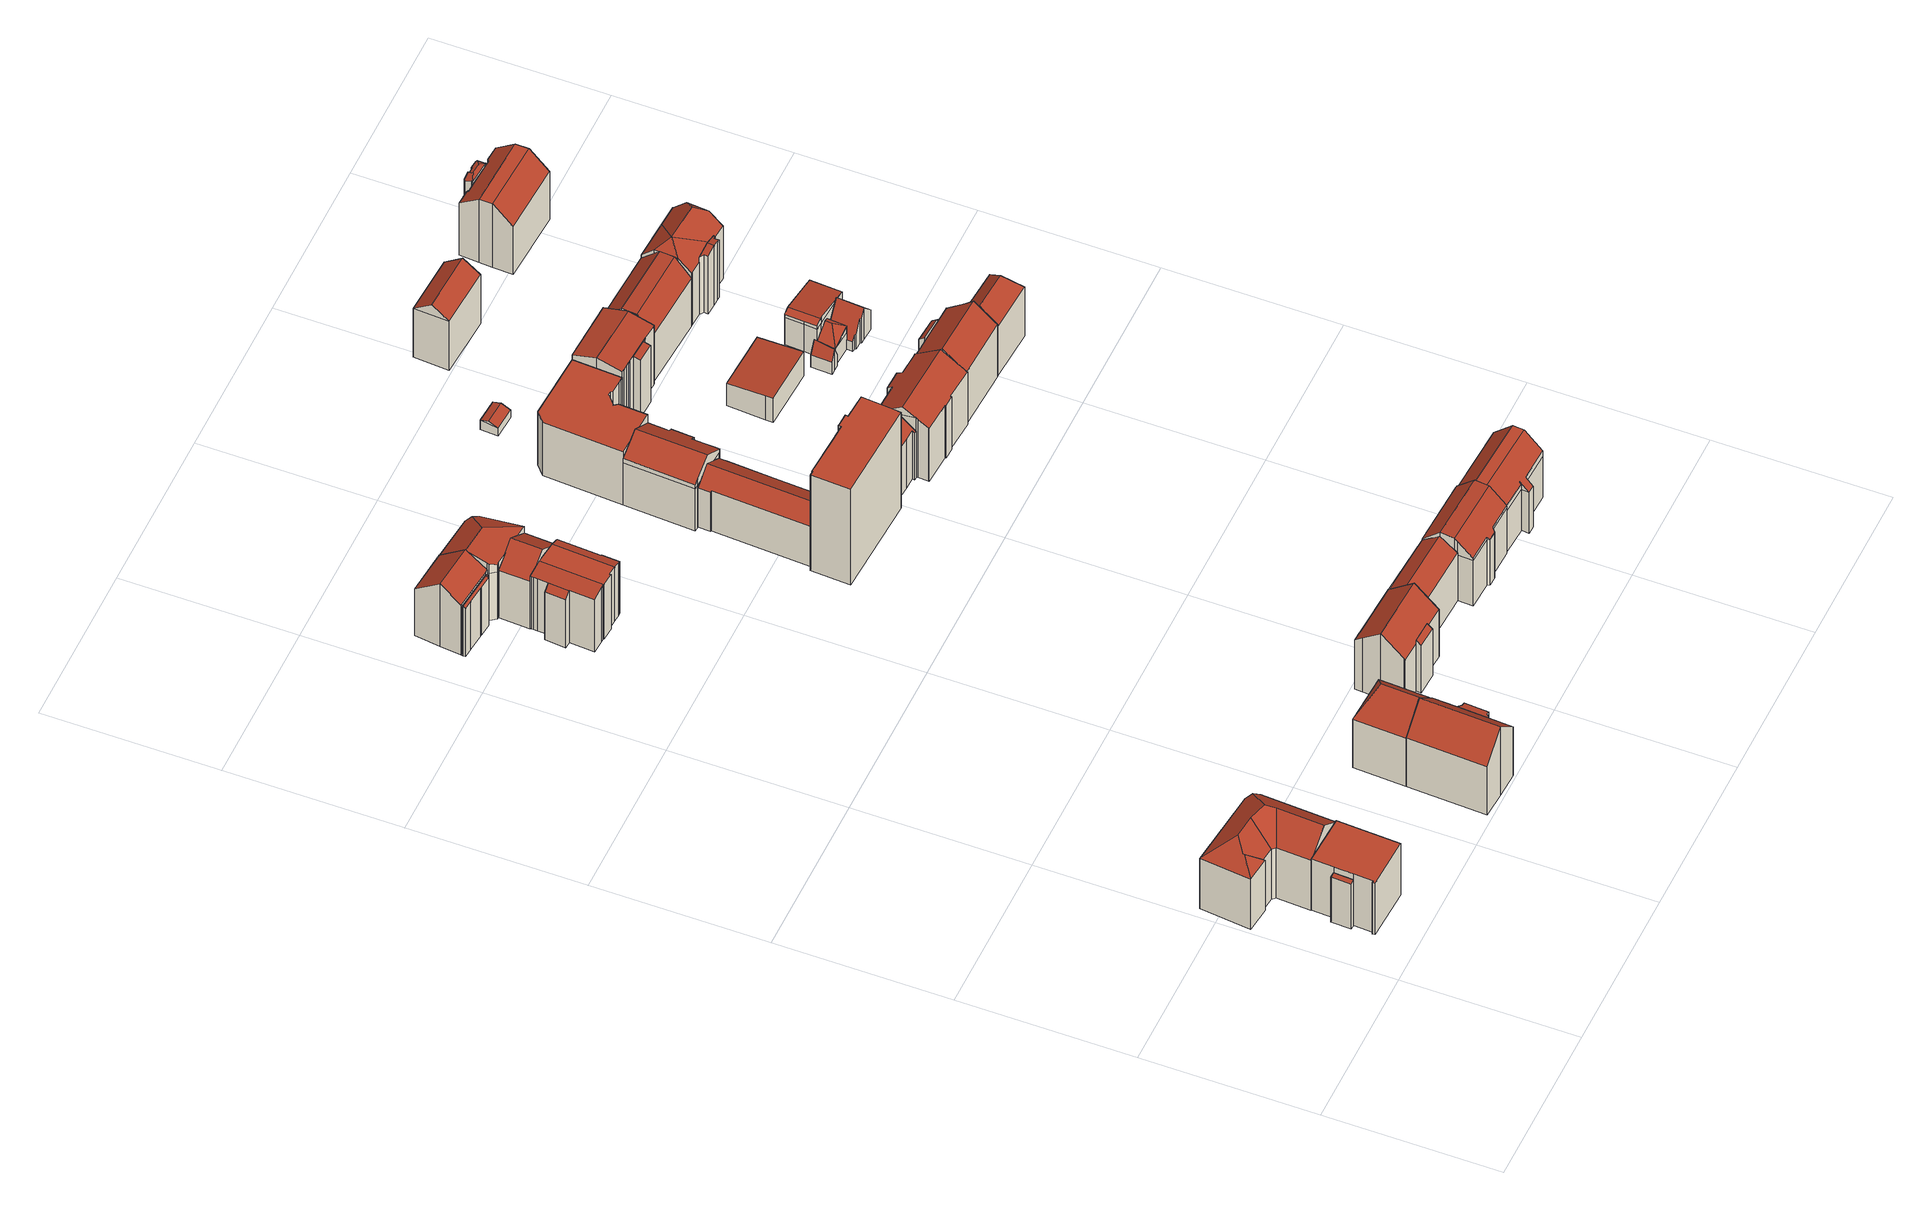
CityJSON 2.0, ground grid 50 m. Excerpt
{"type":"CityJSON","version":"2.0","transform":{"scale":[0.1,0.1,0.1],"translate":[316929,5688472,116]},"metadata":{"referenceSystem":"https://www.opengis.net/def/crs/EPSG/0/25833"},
"CityObjects":{
"building1":{"type":"Building","attributes":{"Gemeindeschluessel":14713000,"Geometrietyp2DReferenz":"3000","function":"31001_9998","roofType":"9999"},"children":["building1-1","building1-2"]},
"building1-1":{"type":"BuildingPart","attributes":{"Dachtyp_tdc":"tdcPolyFlatRoof","Dachneigung":0,"QualitaetDacherkennung":64,"Geometrietyp2DReferenz":"3000","roofType":"1000","measuredHeight":19.1},"parents":["building1"],"geometry":[{"type":"MultiSurface","lod":"2","boundaries":[[[0,1,2,3]],[[1,4,5,2]],[[4,6,7,5]],[[6,8,9,7]],[[8,10,9]],[[11,12,13]],[[11,14,15,12]],[[14,16,17,15]],[[16,0,3,17]],[[16,14,11,8,6,4,1,0]],[[3,2,5,7,9,12,15,17]],[[13,10,8,11]],[[13,12,9,10]]],"semantics":{"surfaces":[{"type":"WallSurface"},{"type":"RoofSurface"},{"type":"GroundSurface"},{"type":"ClosureSurface"}],"values":[0,0,0,0,0,0,0,0,0,1,2,0,3]}}]},
"building1-2":{"type":"BuildingPart","attributes":{"Dachtyp_tdc":"tdcPolyFlatRoof","Dachneigung":15.73,"QualitaetDacherkennung":77,"Geometrietyp2DReferenz":"3000","roofType":"2100","measuredHeight":17},"parents":["building1"],"geometry":[{"type":"MultiSurface","lod":"2","boundaries":[[[18,13,12,19]],[[10,20,21,9]],[[20,18,19,21]],[[20,10,13,18]],[[19,12,9,21]],[[10,9,12,13]]],"semantics":{"surfaces":[{"type":"WallSurface"},{"type":"RoofSurface"},{"type":"GroundSurface"},{"type":"ClosureSurface"}],"values":[0,0,0,1,2,3]}}]},
"building2":{"type":"Building","attributes":{"Dachtyp_tdc":"tdcFreeFormRoof","Gemeindeschluessel":14713000,"Dachneigung":38.97,"QualitaetDacherkennung":23,"Geometrietyp2DReferenz":"3000","function":"31001_9998","roofType":"5000","measuredHeight":25.6},"geometry":[{"type":"MultiSurface","lod":"2","boundaries":[[[22,23,24,25]],[[23,26,27,24]],[[26,28,29,27]],[[28,30,31,29]],[[30,32,33,31]],[[32,34,35,33]],[[34,36,37,35]],[[36,38,39,37]],[[38,40,41,39]],[[40,22,25,41]],[[42,43,44,40,38]],[[45,46,42,38,36]],[[47,45,36,34]],[[47,34,32]],[[48,46,45,47,32,30]],[[48,30,28]],[[43,42,46,48,28,26]],[[49,44,43,26,23]],[[49,23,22]],[[44,49,22,40]],[[25,24,27,29,31,33,35,37,39,41]]],"semantics":{"surfaces":[{"type":"WallSurface"},{"type":"RoofSurface"},{"type":"GroundSurface"}],"values":[0,0,0,0,0,0,0,0,0,0,1,1,1,0,1,0,1,1,1,1,2]}}]},
"building3":{"type":"Building","attributes":{"Gemeindeschluessel":14713000,"Geometrietyp2DReferenz":"3000","function":"31001_9998","roofType":"9999"},"children":["building3-1","building3-2"]},
"building3-1":{"type":"BuildingPart","attributes":{"Dachtyp_tdc":"tdcGableRoof","Dachneigung":44.06,"QualitaetDacherkennung":76,"Geometrietyp2DReferenz":"3000","roofType":"3100","measuredHeight":25.47},"parents":["building3"],"geometry":[{"type":"MultiSurface","lod":"2","boundaries":[[[50,51,52,53]],[[51,54,55,52]],[[54,56,57,55]],[[56,58,59,57]],[[58,60,61,59]],[[60,62,63,61]],[[62,64,65,63]],[[64,66,67,65]],[[66,68,69,67]],[[62,60,58,56]],[[56,54,51,50,70,68,66,64,62]],[[69,71,53,52,55,57,59,61,63,65,67]],[[70,71,69,68]],[[50,53,71,70]]],"semantics":{"surfaces":[{"type":"WallSurface"},{"type":"RoofSurface"},{"type":"GroundSurface"},{"type":"ClosureSurface"}],"values":[0,0,0,0,0,0,0,0,0,1,1,2,3,3]}}]},
"building3-2":{"type":"BuildingPart","attributes":{"Dachtyp_tdc":"tdcPolyFlatRoof","Dachneigung":8.07,"QualitaetDacherkennung":91,"Geometrietyp2DReferenz":"3000","roofType":"2100","measuredHeight":18.18},"parents":["building3"],"geometry":[{"type":"MultiSurface","lod":"2","boundaries":[[[72,73,74,75]],[[73,76,50,53,74]],[[77,78,79,69,68]],[[78,80,81,79]],[[80,72,75,81]],[[80,78,77,82,76,73,72]],[[75,74,53,71,69,79,81]],[[70,50,76,82]],[[70,71,53,50]],[[68,70,82,77]],[[68,69,71,70]]],"semantics":{"surfaces":[{"type":"WallSurface"},{"type":"RoofSurface"},{"type":"GroundSurface"},{"type":"ClosureSurface"}],"values":[0,0,0,0,0,1,2,0,3,0,3]}}]},
"building4":{"type":"Building","attributes":{"Dachtyp_tdc":"tdcFreeFormRoof","Gemeindeschluessel":14713000,"Dachneigung":45.35,"QualitaetDacherkennung":64,"Geometrietyp2DReferenz":"3000","function":"31001_9998","roofType":"5000","measuredHeight":25.56},"geometry":[{"type":"MultiSurface","lod":"2","boundaries":[[[83,84,65,85]],[[84,86,61,65]],[[86,87,88,61]],[[87,89,90,88]],[[89,91,92,90]],[[91,83,85,92]],[[93,91,89,87]],[[94,93,87,86]],[[84,83,91,93,94]],[[84,94,86]],[[85,65,61,88,90,92]]],"semantics":{"surfaces":[{"type":"WallSurface"},{"type":"RoofSurface"},{"type":"GroundSurface"}],"values":[0,0,0,0,0,0,1,1,1,0,2]}}]},
"building5":{"type":"Building","attributes":{"Gemeindeschluessel":14713000,"Geometrietyp2DReferenz":"3000","function":"31001_9998","roofType":"9999"},"children":["building5-1","building5-2"]},
"building5-1":{"type":"BuildingPart","attributes":{"Dachtyp_tdc":"tdcPolyFlatRoof","Dachneigung":41.79,"QualitaetDacherkennung":52,"Geometrietyp2DReferenz":"3000","roofType":"2100","measuredHeight":19.33},"parents":["building5"],"geometry":[{"type":"MultiSurface","lod":"2","boundaries":[[[95,96,97,98]],[[96,99,100,97]],[[99,101,102,100]],[[95,98,103,104]],[[104,101,99,96,95]],[[98,97,100,102,103]],[[104,103,102,101]]],"semantics":{"surfaces":[{"type":"WallSurface"},{"type":"RoofSurface"},{"type":"GroundSurface"},{"type":"ClosureSurface"}],"values":[0,0,0,0,1,2,3]}}]},
"building5-2":{"type":"BuildingPart","attributes":{"Dachtyp_tdc":"tdcCutGableRoof","Dachneigung":2.21,"QualitaetDacherkennung":56,"Geometrietyp2DReferenz":"3000","roofType":"9999","measuredHeight":20.3},"parents":["building5"],"geometry":[{"type":"MultiSurface","lod":"2","boundaries":[[[105,106,107,108]],[[106,109,110,107]],[[109,111,112,110]],[[111,113,114,112]],[[113,115,116,114]],[[115,104,103,116]],[[101,117,118,102]],[[117,119,120,118]],[[119,121,122,120]],[[121,123,124,122]],[[123,125,126,124]],[[125,127,128,126]],[[127,129,130,128]],[[129,131,132,130]],[[131,133,134,132]],[[133,135,136,134]],[[135,137,138,136]],[[137,139,140,138]],[[139,141,142,140]],[[141,143,144,142]],[[143,145,146,144]],[[145,147,148,146]],[[147,149,150,148]],[[149,105,108,150]],[[127,125,123,121,119,117,101,104,115,113,111,109]],[[145,143,141,139,137,135,133,131,129]],[[109,106,105,149,147,145,129,127]],[[108,107,110,112,114,116,103,102,118,120,122,124,126,128,130,132,134,136,138,140,142,144,146,148,150]],[[102,103,104,101]]],"semantics":{"surfaces":[{"type":"WallSurface"},{"type":"RoofSurface"},{"type":"GroundSurface"},{"type":"ClosureSurface"}],"values":[0,0,0,0,0,0,0,0,0,0,0,0,0,0,0,0,0,0,0,0,0,0,0,0,1,1,1,2,3]}}]},
"building6":{"type":"Building","attributes":{"Gemeindeschluessel":14713000,"Geometrietyp2DReferenz":"3000","function":"31001_9998","roofType":"9999"},"children":["building6-1","building6-2","building6-3","building6-4"]},
"building6-1":{"type":"BuildingPart","attributes":{"Dachtyp_tdc":"tdcGableRoof","Dachneigung":37.36,"QualitaetDacherkennung":69,"Geometrietyp2DReferenz":"3000","roofType":"3100","measuredHeight":23.04},"parents":["building6"],"geometry":[{"type":"MultiSurface","lod":"2","boundaries":[[[151,152,153,154,155,156]],[[157,158,159,160,161]],[[158,162,163,159]],[[162,164,165,166,163]],[[158,157,152,151,167,168]],[[168,164,162,158]],[[169,155,154,160,159,163,166]],[[167,170,168]],[[156,155,169,171]],[[151,156,171,170,167]],[[157,161,153,152]],[[161,160,154,153]],[[170,165,164,168]],[[166,165,171,169]],[[171,165,170]]],"semantics":{"surfaces":[{"type":"WallSurface"},{"type":"RoofSurface"},{"type":"GroundSurface"},{"type":"ClosureSurface"}],"values":[0,0,0,0,1,1,2,0,3,3,0,3,0,3,3]}}]},
"building6-2":{"type":"BuildingPart","attributes":{"Dachtyp_tdc":"tdcFreeFormRoof","Dachneigung":37.23,"QualitaetDacherkennung":35,"Geometrietyp2DReferenz":"3000","roofType":"5000","measuredHeight":22.91},"parents":["building6"],"geometry":[{"type":"MultiSurface","lod":"2","boundaries":[[[165,172,173,166]],[[172,174,175,173]],[[174,176,177,175]],[[178,179,180,181]],[[179,182,183,180]],[[182,156,155,183]],[[184,185,186,187]],[[187,186,188,165,170]],[[189,190,191,192,184,187,170,167,193,194]],[[179,189,194,182]],[[182,194,193,151,156]],[[178,195,190,189,179]],[[172,188,186,185,174]],[[165,188,172]],[[174,185,184,196,176]],[[155,169,166,173,175,177,181,180,183]],[[169,155,156,171]],[[166,169,171,165]],[[181,177,176,178]],[[190,195,191]],[[192,196,184]],[[176,196,195,178]],[[191,195,196,192]],[[151,193,167]],[[156,151,167,170,171]],[[171,170,165]]],"semantics":{"surfaces":[{"type":"WallSurface"},{"type":"RoofSurface"},{"type":"GroundSurface"},{"type":"ClosureSurface"}],"values":[0,0,0,0,0,0,1,1,1,0,0,0,0,0,0,2,3,3,3,0,0,3,3,0,3,3]}}]},
"building6-3":{"type":"BuildingPart","attributes":{"Dachtyp_tdc":"tdcFreeFormRoof","Dachneigung":46.4,"QualitaetDacherkennung":12,"Geometrietyp2DReferenz":"3000","roofType":"5000","measuredHeight":18.36},"parents":["building6"],"geometry":[{"type":"MultiSurface","lod":"2","boundaries":[[[197,198,199,200]],[[198,201,202,199]],[[201,203,204,202]],[[203,205,206,204]],[[205,207,208,206]],[[207,209,210,208]],[[209,161,160,210]],[[153,197,200,154]],[[209,207,205,203,201,198,211]],[[198,197,212,211]],[[197,153,212]],[[153,161,209,211,212]],[[200,199,202,204,206,208,210,160,154]],[[154,160,161,153]]],"semantics":{"surfaces":[{"type":"WallSurface"},{"type":"RoofSurface"},{"type":"GroundSurface"},{"type":"ClosureSurface"}],"values":[0,0,0,0,0,0,0,0,1,1,1,1,2,3]}}]},
"building6-4":{"type":"BuildingPart","attributes":{"Dachtyp_tdc":"tdcGableRoof","Dachneigung":35.25,"QualitaetDacherkennung":68,"Geometrietyp2DReferenz":"3000","roofType":"3100","measuredHeight":23.03},"parents":["building6"],"geometry":[{"type":"MultiSurface","lod":"2","boundaries":[[[196,213,214,177,176]],[[213,215,216,214]],[[215,195,178,181,216]],[[215,213,217]],[[213,196,192,218,217]],[[195,215,217,218,191]],[[177,214,216,181]],[[176,177,181,178]],[[176,178,195,196]],[[191,218,192]],[[195,191,192,196]]],"semantics":{"surfaces":[{"type":"WallSurface"},{"type":"RoofSurface"},{"type":"GroundSurface"},{"type":"ClosureSurface"}],"values":[0,0,0,0,1,1,2,3,3,0,3]}}]},
"building7":{"type":"Building","attributes":{"Gemeindeschluessel":14713000,"Geometrietyp2DReferenz":"3000","function":"31001_9998","roofType":"9999"},"children":["building7-1","building7-2"]},
"building7-1":{"type":"BuildingPart","attributes":{"Dachtyp_tdc":"tdcPolyFlatRoof","Dachneigung":43.34,"QualitaetDacherkennung":27,"Geometrietyp2DReferenz":"3000","roofType":"2100","measuredHeight":18.82},"parents":["building7"],"geometry":[{"type":"MultiSurface","lod":"2","boundaries":[[[219,220,221,222,223]],[[220,224,225,221]],[[224,226,227,225]],[[226,228,229,230,227]],[[226,224,220,219,228]],[[230,222,221,225,227]],[[219,223,229,228]],[[223,222,230,229]]],"semantics":{"surfaces":[{"type":"WallSurface"},{"type":"RoofSurface"},{"type":"GroundSurface"},{"type":"ClosureSurface"}],"values":[0,0,0,0,1,2,0,3]}}]},
"building7-2":{"type":"BuildingPart","attributes":{"Dachtyp_tdc":"tdcGableRoof","Dachneigung":43.08,"QualitaetDacherkennung":65,"Geometrietyp2DReferenz":"3000","roofType":"3100","measuredHeight":23.88},"parents":["building7"],"geometry":[{"type":"MultiSurface","lod":"2","boundaries":[[[231,223,222,221]],[[229,232,230]],[[232,233,234,230]],[[233,235,236,234]],[[235,237,238,236]],[[237,239,240,238]],[[239,241,242,240]],[[241,243,244,242]],[[243,245,246,244]],[[245,247,248,246]],[[247,249,250,248]],[[249,251,252,250]],[[251,253,254,252]],[[253,231,221,254]],[[249,247,245,243,241,239,237]],[[237,235,233,232,229,223,231,253,251,249]],[[221,222,230,234,236,238,240,242,244,246,248,250,252,254]],[[229,230,222,223]]],"semantics":{"surfaces":[{"type":"WallSurface"},{"type":"RoofSurface"},{"type":"GroundSurface"},{"type":"ClosureSurface"}],"values":[0,0,0,0,0,0,0,0,0,0,0,0,0,0,1,1,2,3]}}]},
"building8":{"type":"Building","attributes":{"Dachtyp_tdc":"tdcGableRoof","Gemeindeschluessel":14713000,"Dachneigung":36.74,"QualitaetDacherkennung":56,"Geometrietyp2DReferenz":"3000","function":"31001_9998","roofType":"3100","measuredHeight":21.54},"geometry":[{"type":"MultiSurface","lod":"2","boundaries":[[[255,256,257,248]],[[256,258,259,257]],[[258,260,252,259]],[[260,255,248,252]],[[258,256,261]],[[255,260,262]],[[256,255,262,261]],[[260,258,261,262]],[[248,257,259,252]]],"semantics":{"surfaces":[{"type":"WallSurface"},{"type":"RoofSurface"},{"type":"GroundSurface"}],"values":[0,0,0,0,0,0,1,1,2]}}]},
"building9":{"type":"Building","attributes":{"Dachtyp_tdc":"tdcGableRoof","Gemeindeschluessel":14713000,"Dachneigung":34.51,"QualitaetDacherkennung":69,"Geometrietyp2DReferenz":"3000","function":"31001_9998","roofType":"3100","measuredHeight":18.5},"geometry":[{"type":"MultiSurface","lod":"2","boundaries":[[[263,264,265,266]],[[264,267,268,265]],[[267,269,270,268]],[[269,271,272,270]],[[271,273,274,272]],[[273,275,276,274]],[[275,277,278,276]],[[277,279,280,278]],[[279,281,282,280]],[[281,283,284,282]],[[283,285,286,284]],[[285,287,288,286]],[[287,289,290,288]],[[289,263,266,290]],[[285,283,281,279,277,275]],[[275,273,271,269,267,264,263,289,287,285]],[[266,265,268,270,272,274,276,278,280,282,284,286,288,290]]],"semantics":{"surfaces":[{"type":"WallSurface"},{"type":"RoofSurface"},{"type":"GroundSurface"}],"values":[0,0,0,0,0,0,0,0,0,0,0,0,0,0,1,1,2]}}]},
"building10":{"type":"Building","attributes":{"Gemeindeschluessel":14713000,"Geometrietyp2DReferenz":"3000","function":"31001_9998","roofType":"9999"},"children":["building10-1","building10-2"]},
"building10-1":{"type":"BuildingPart","attributes":{"Dachtyp_tdc":"tdcGableRoof","Dachneigung":40.02,"QualitaetDacherkennung":74,"Geometrietyp2DReferenz":"3000","roofType":"3100","measuredHeight":21.84},"parents":["building10"],"geometry":[{"type":"MultiSurface","lod":"2","boundaries":[[[291,292,293,294]],[[292,295,296,293]],[[295,297,298,296]],[[299,300,301,302]],[[300,303,304,301]],[[303,305,306,304]],[[305,307,308,306]],[[307,309,310,308]],[[309,311,312,310]],[[311,313,314,312]],[[313,315,316,314]],[[315,291,294,316]],[[311,309,307,305,303,300,299,317]],[[317,297,295,292,291,315,313,311]],[[294,293,296,298,318,302,301,304,306,308,310,312,314,316]],[[318,298,297,317]],[[299,302,318,317]]],"semantics":{"surfaces":[{"type":"WallSurface"},{"type":"RoofSurface"},{"type":"GroundSurface"},{"type":"ClosureSurface"}],"values":[0,0,0,0,0,0,0,0,0,0,0,0,1,1,2,3,3]}}]},
"building10-2":{"type":"BuildingPart","attributes":{"Dachtyp_tdc":"tdcPolyFlatRoof","Dachneigung":0,"QualitaetDacherkennung":39,"Geometrietyp2DReferenz":"3000","roofType":"1000","measuredHeight":35.52},"parents":["building10"],"geometry":[{"type":"MultiSurface","lod":"2","boundaries":[[[319,320,321,322]],[[320,323,278,321]],[[323,324,274,278]],[[324,325,326,274]],[[325,327,328,326]],[[327,329,330,328]],[[329,331,332,330]],[[331,333,334,332]],[[333,335,299,302,334]],[[336,298,297]],[[336,337,338,298]],[[337,339,340,338]],[[339,319,322,340]],[[339,337,336,335,333,331,329,327,325,324,323,320,319]],[[322,321,278,274,326,328,330,332,334,302,318,298,338,340]],[[297,317,299,335,336]],[[297,298,318,317]],[[317,318,302,299]]],"semantics":{"surfaces":[{"type":"WallSurface"},{"type":"RoofSurface"},{"type":"GroundSurface"},{"type":"ClosureSurface"}],"values":[0,0,0,0,0,0,0,0,0,0,0,0,0,1,2,0,3,3]}}]},
"building11":{"type":"Building","attributes":{"Dachtyp_tdc":"tdcFreeFormRoof","Gemeindeschluessel":14713000,"Dachneigung":45.27,"QualitaetDacherkennung":56,"Geometrietyp2DReferenz":"3000","function":"31001_9998","roofType":"5000","measuredHeight":22.95},"geometry":[{"type":"MultiSurface","lod":"2","boundaries":[[[341,342,343,344,345,346]],[[347,348,349,350,351,352,353,354,355,356]],[[352,341,346,353]],[[357,347,356,358]],[[358,356,355,359]],[[359,355,354,360]],[[360,354,353,361]],[[361,353,346,362]],[[363,341,352,364]],[[364,352,351,365]],[[365,351,350,366]],[[366,350,349,367]],[[367,349,348]],[[348,347,357]],[[362,346,345,368]],[[368,345,344,369]],[[369,344,343,370]],[[370,343,342,371]],[[371,342,341,363]],[[372,373,257,374,375,376,377,378,379,380,381,382,383,384,385,259]],[[361,362,373,372]],[[362,368,257,373]],[[368,369,374,257]],[[369,370,375,374]],[[370,371,376,375]],[[371,363,377,376]],[[363,364,378,377]],[[364,365,379,378]],[[365,366,380,379]],[[366,367,381,380]],[[367,348,382,381]],[[348,357,383,382]],[[357,358,384,383]],[[358,359,385,384]],[[359,360,259,385]],[[360,361,372,259]]],"semantics":{"surfaces":[{"type":"RoofSurface"},{"type":"WallSurface"},{"type":"GroundSurface"}],"values":[0,0,0,1,1,1,1,1,1,1,1,1,1,1,1,1,1,1,1,2,1,1,1,1,1,1,1,1,1,1,1,1,1,1,1,1]}}]},
"building12":{"type":"Building","attributes":{"Dachtyp_tdc":"tdcFreeFormRoof","Gemeindeschluessel":14713000,"Dachneigung":33.34,"QualitaetDacherkennung":65,"Geometrietyp2DReferenz":"3000","function":"31001_9998","roofType":"5000","measuredHeight":21.2},"geometry":[{"type":"MultiSurface","lod":"2","boundaries":[[[386,387,388,389]],[[387,390,391,388]],[[390,392,393,391]],[[392,394,395,393]],[[394,396,397,395]],[[396,398,399,397]],[[398,400,401,399]],[[400,402,403,401]],[[402,404,405,403]],[[404,406,407,405]],[[406,408,409,407]],[[408,410,411,409]],[[410,412,413,411]],[[412,414,415,413]],[[414,386,389,415]],[[416,417,418,419,420,421,422,423,424,390,387,425,426,427]],[[418,428,429,430,419]],[[400,420,419,430,402]],[[402,430,429,404]],[[404,429,428,406]],[[406,428,418,417,408]],[[410,416,427,412]],[[412,427,426,414]],[[414,426,425,386]],[[386,425,387]],[[390,424,392]],[[392,424,423,394]],[[394,423,422,396]],[[396,422,421,398]],[[398,421,420,400]],[[408,417,416,410]],[[389,388,391,393,395,397,399,401,403,405,407,409,411,413,415]]],"semantics":{"surfaces":[{"type":"WallSurface"},{"type":"RoofSurface"},{"type":"GroundSurface"}],"values":[0,0,0,0,0,0,0,0,0,0,0,0,0,0,0,1,1,0,0,0,0,0,0,0,0,0,0,0,0,0,0,2]}}]},
"building13":{"type":"Building","attributes":{"Dachtyp_tdc":"tdcPolyFlatRoof","Gemeindeschluessel":14713000,"Dachneigung":0,"QualitaetDacherkennung":39,"Geometrietyp2DReferenz":"3000","function":"31001_9998","roofType":"1000","measuredHeight":19.72},"geometry":[{"type":"MultiSurface","lod":"2","boundaries":[[[431,432,433,434]],[[432,435,436,433]],[[435,437,438,436]],[[437,439,440,438]],[[439,441,442,440]],[[441,443,444,442]],[[443,445,446,444]],[[445,447,448,446]],[[447,449,450,448]],[[449,451,452,450]],[[451,453,454,452]],[[453,455,456,454]],[[455,457,458,456]],[[457,431,434,458]],[[457,455,453,451,449,447,445,443,441,439,437,435,432,431]],[[434,433,436,438,440,442,444,446,448,450,452,454,456,458]]],"semantics":{"surfaces":[{"type":"WallSurface"},{"type":"RoofSurface"},{"type":"GroundSurface"}],"values":[0,0,0,0,0,0,0,0,0,0,0,0,0,0,1,2]}}]},
"building14":{"type":"Building","attributes":{"Dachtyp_tdc":"tdcFreeFormRoof","Gemeindeschluessel":14713000,"Dachneigung":44.92,"QualitaetDacherkennung":63,"Geometrietyp2DReferenz":"3000","function":"31001_9998","roofType":"5000","measuredHeight":22.69},"geometry":[{"type":"MultiSurface","lod":"2","boundaries":[[[459,460,461,462]],[[460,463,464,461]],[[463,465,466,464]],[[465,467,468,466]],[[467,469,470,468]],[[469,471,472,470]],[[471,473,474,472]],[[473,475,476,474]],[[475,477,478,476]],[[477,479,480,478]],[[479,481,482,480]],[[481,483,484,482]],[[483,485,486,484]],[[485,459,462,486]],[[487,488,489,490,491]],[[492,493,494,495,496,497,498,499,473,471]],[[500,487,491,495,494]],[[465,500,494,493,467]],[[463,487,500,465]],[[473,499,475]],[[475,499,498,477]],[[477,498,497,479]],[[479,497,496,481]],[[481,496,495,483]],[[483,495,491,485]],[[467,493,492,469]],[[469,492,471]],[[485,491,490,459]],[[490,489,459]],[[459,489,488,460]],[[460,488,487,463]],[[461,464,466,468,470,472,474,476,478,480,482,484,486,462]]],"semantics":{"surfaces":[{"type":"WallSurface"},{"type":"RoofSurface"},{"type":"GroundSurface"}],"values":[0,0,0,0,0,0,0,0,0,0,0,0,0,0,1,1,1,0,0,0,0,0,0,0,0,0,0,0,0,0,0,2]}}]},
"building15":{"type":"Building","attributes":{"Dachtyp_tdc":"tdcGableRoof","Gemeindeschluessel":14713000,"Dachneigung":23.21,"QualitaetDacherkennung":76,"Geometrietyp2DReferenz":"3000","function":"31001_9998","roofType":"3100","measuredHeight":3.95},"geometry":[{"type":"MultiSurface","lod":"2","boundaries":[[[501,502,503,504]],[[502,505,506,503]],[[505,507,508,506]],[[507,501,504,508]],[[505,502,509]],[[501,507,510]],[[502,501,510,509]],[[507,505,509,510]],[[504,503,506,508]]],"semantics":{"surfaces":[{"type":"WallSurface"},{"type":"RoofSurface"},{"type":"GroundSurface"}],"values":[0,0,0,0,0,0,1,1,2]}}]},
"building16":{"type":"Building","attributes":{"Dachtyp_tdc":"tdcFreeFormRoof","Gemeindeschluessel":14713000,"Dachneigung":35.05,"QualitaetDacherkennung":78,"Geometrietyp2DReferenz":"3000","function":"31001_9998","roofType":"5000","measuredHeight":24.35},"geometry":[{"type":"MultiSurface","lod":"2","boundaries":[[[511,512,513,514]],[[512,515,516,513]],[[515,517,518,516]],[[517,519,520,518]],[[519,521,522,520]],[[521,523,524,522]],[[523,525,526,524]],[[525,527,528,526]],[[527,529,530,528]],[[529,531,532,530]],[[531,533,534,532]],[[533,535,536,534]],[[535,537,538,536]],[[537,539,540,538]],[[539,541,542,540]],[[541,543,544,542]],[[543,545,546,544]],[[545,547,548,546]],[[547,549,550,548]],[[549,511,514,550]],[[537,535,533,531,529,527,551,552,545,543,541,539]],[[512,511,549,547,552,551,525,523,521,519,517,515]],[[527,525,551]],[[547,545,552]],[[514,513,516,518,520,522,524,526,528,530,532,534,536,538,540,542,544,546,548,550]]],"semantics":{"surfaces":[{"type":"WallSurface"},{"type":"RoofSurface"},{"type":"GroundSurface"}],"values":[0,0,0,0,0,0,0,0,0,0,0,0,0,0,0,0,0,0,0,0,1,1,0,0,2]}}]},
"building17":{"type":"Building","attributes":{"Gemeindeschluessel":14713000,"Geometrietyp2DReferenz":"3000","function":"31001_9998","roofType":"9999"},"children":["building17-1","building17-2"]},
"building17-1":{"type":"BuildingPart","attributes":{"Dachtyp_tdc":"tdcGableRoof","Dachneigung":15.11,"QualitaetDacherkennung":56,"Geometrietyp2DReferenz":"3000","roofType":"3100","measuredHeight":23.58},"parents":["building17"],"geometry":[{"type":"MultiSurface","lod":"2","boundaries":[[[553,554,555,556]],[[557,558,559,560,561]],[[558,562,563,559]],[[562,564,440,563]],[[564,565,566,440]],[[565,567,438,566]],[[567,568,569,438]],[[568,570,571,569]],[[570,572,573,571]],[[572,574,575,573]],[[574,553,556,575]],[[570,568,567,565]],[[565,564,562,558,557,576,554,553,574,572,570]],[[556,555,577,560,559,563,440,566,438,569,571,573,575]],[[576,577,555,554]],[[561,576,557]],[[561,560,577,576]]],"semantics":{"surfaces":[{"type":"WallSurface"},{"type":"RoofSurface"},{"type":"GroundSurface"},{"type":"ClosureSurface"}],"values":[0,0,0,0,0,0,0,0,0,0,0,1,1,2,3,0,3]}}]},
"building17-2":{"type":"BuildingPart","attributes":{"Dachtyp_tdc":"tdcPolyFlatRoof","Dachneigung":15.19,"QualitaetDacherkennung":50,"Geometrietyp2DReferenz":"3000","roofType":"2100","measuredHeight":21.65},"parents":["building17"],"geometry":[{"type":"MultiSurface","lod":"2","boundaries":[[[578,579,555,554]],[[578,580,581,579]],[[580,582,583,581]],[[582,584,585,583]],[[584,586,587,585]],[[586,588,589,587]],[[588,590,559,589]],[[590,561,560,559]],[[590,588,586,584,582,580,578,554,576,561]],[[560,577,555,579,581,583,585,587,589,559]],[[576,577,560,561]],[[576,554,555,577]]],"semantics":{"surfaces":[{"type":"WallSurface"},{"type":"RoofSurface"},{"type":"GroundSurface"},{"type":"ClosureSurface"}],"values":[0,0,0,0,0,0,0,0,1,2,3,3]}}]},
"building18":{"type":"Building","attributes":{"Gemeindeschluessel":14713000,"Dachtyp_tdc":"tdcPolyFlatRoof","Dachneigung":3.55,"QualitaetDacherkennung":79,"Geometrietyp2DReferenz":"3000","function":"31001_9998","roofType":"2100","measuredHeight":9.01},"geometry":[{"type":"MultiSurface","lod":"2","boundaries":[[[591,592,593,594]],[[592,595,596,593]],[[595,597,598,596]],[[597,599,600,598]],[[599,601,602,600]],[[601,603,604,602]],[[603,591,594,604]],[[603,601,599,597,595,592,591]],[[594,593,596,598,600,602,604]]],"semantics":{"surfaces":[{"type":"WallSurface"},{"type":"RoofSurface"},{"type":"GroundSurface"}],"values":[0,0,0,0,0,0,0,1,2]}}]},
"building19":{"type":"Building","attributes":{"Gemeindeschluessel":14713000,"Geometrietyp2DReferenz":"3000","function":"31001_9998","roofType":"9999"},"children":["building19-1","building19-2"]},
"building19-1":{"type":"BuildingPart","attributes":{"Dachtyp_tdc":"tdcGableRoof","Dachneigung":39.54,"QualitaetDacherkennung":76,"Geometrietyp2DReferenz":"3000","roofType":"3100","measuredHeight":24.72},"parents":["building19"],"geometry":[{"type":"MultiSurface","lod":"2","boundaries":[[[605,606,607,608]],[[606,609,610,607]],[[609,611,612,610]],[[613,614,615,616]],[[614,617,618,615]],[[617,619,620,618]],[[619,621,622,620]],[[621,623,624,622]],[[623,625,626,624]],[[625,627,628,626]],[[627,629,630,628]],[[629,605,608,630]],[[625,623,621,619,617,614,613,611,609,606,605]],[[605,629,627,625]],[[608,607,610,612,616,615,618,620,622,624,626,628,630]],[[616,612,611,613]]],"semantics":{"surfaces":[{"type":"WallSurface"},{"type":"RoofSurface"},{"type":"GroundSurface"},{"type":"ClosureSurface"}],"values":[0,0,0,0,0,0,0,0,0,0,0,0,1,1,2,3]}}]},
"building19-2":{"type":"BuildingPart","attributes":{"Dachtyp_tdc":"tdcPolyFlatRoof","Dachneigung":39.54,"QualitaetDacherkennung":66,"Geometrietyp2DReferenz":"3000","roofType":"2100","measuredHeight":19.62},"parents":["building19"],"geometry":[{"type":"MultiSurface","lod":"2","boundaries":[[[631,612,611]],[[631,632,633,612]],[[632,634,635,633]],[[634,636,637,635]],[[636,638,613,616,637]],[[638,636,634,632,631]],[[612,633,635,637,616]],[[611,613,638,631]],[[611,612,616,613]]],"semantics":{"surfaces":[{"type":"WallSurface"},{"type":"RoofSurface"},{"type":"GroundSurface"},{"type":"ClosureSurface"}],"values":[0,0,0,0,0,1,2,0,3]}}]},
"building20":{"type":"Building","attributes":{"Dachtyp_tdc":"tdcGableRoof","Gemeindeschluessel":14713000,"Dachneigung":36.83,"QualitaetDacherkennung":64,"Geometrietyp2DReferenz":"3000","function":"31001_9998","roofType":"3100","measuredHeight":21.92},"geometry":[{"type":"MultiSurface","lod":"2","boundaries":[[[639,640,641,642]],[[640,643,644,641]],[[643,645,646,644]],[[645,639,642,646]],[[643,640,647]],[[639,645,648]],[[640,639,648,647]],[[645,643,647,648]],[[642,641,644,646]]],"semantics":{"surfaces":[{"type":"WallSurface"},{"type":"RoofSurface"},{"type":"GroundSurface"}],"values":[0,0,0,0,0,0,1,1,2]}}]},
"building21":{"type":"Building","attributes":{"Dachtyp_tdc":"tdcFreeFormRoof","Gemeindeschluessel":14713000,"Dachneigung":50.27,"QualitaetDacherkennung":61,"Geometrietyp2DReferenz":"3000","function":"31001_9998","roofType":"5000","measuredHeight":23.48},"geometry":[{"type":"MultiSurface","lod":"2","boundaries":[[[649,650,651,652]],[[650,653,654,651]],[[653,655,656,654]],[[655,657,658,656]],[[657,659,660,658]],[[659,661,662,660]],[[661,649,652,662]],[[663,664,665,666]],[[657,667,668,661,659]],[[666,665,668,667]],[[649,668,665,650]],[[661,668,649]],[[650,665,664,653]],[[653,664,663,655]],[[655,663,666,667,657]],[[652,651,654,656,658,660,662]]],"semantics":{"surfaces":[{"type":"WallSurface"},{"type":"RoofSurface"},{"type":"GroundSurface"}],"values":[0,0,0,0,0,0,0,1,1,1,0,0,0,0,0,2]}}]},
"building22":{"type":"Building","attributes":{"Gemeindeschluessel":14713000,"Geometrietyp2DReferenz":"3000","function":"31001_9998","roofType":"9999"},"children":["building22-1","building22-2","building22-3"]},
"building22-1":{"type":"BuildingPart","attributes":{"Dachtyp_tdc":"tdcFreeFormRoof","Dachneigung":65.05,"QualitaetDacherkennung":23,"Geometrietyp2DReferenz":"3000","roofType":"5000","measuredHeight":8.43},"parents":["building22"],"geometry":[{"type":"MultiSurface","lod":"2","boundaries":[[[669,670,671,672]],[[670,673,674,671]],[[673,675,676,674]],[[675,677,678,676]],[[677,679,680,678]],[[679,681,682,680]],[[679,677,675,673]],[[673,670,669,681,679]],[[671,674,676,678,680,682,672]],[[672,682,681,669]]],"semantics":{"surfaces":[{"type":"WallSurface"},{"type":"RoofSurface"},{"type":"GroundSurface"},{"type":"ClosureSurface"}],"values":[0,0,0,0,0,0,1,1,2,3]}}]},
"building22-2":{"type":"BuildingPart","attributes":{"Dachtyp_tdc":"tdcGableRoof","Dachneigung":58.44,"QualitaetDacherkennung":17,"Geometrietyp2DReferenz":"3000","roofType":"3100","measuredHeight":11.72},"parents":["building22"],"geometry":[{"type":"MultiSurface","lod":"2","boundaries":[[[683,684,685,686]],[[684,687,688,685]],[[687,689,690,688]],[[691,692,693,694]],[[692,695,696,693]],[[695,697,698,696]],[[697,699,700,698]],[[699,701,702,700]],[[701,703,704,702]],[[703,683,686,704]],[[699,697,695,692]],[[692,691,689,687,684,683,703,701,699]],[[686,685,688,690,694,693,696,698,700,702,704]],[[694,690,689,691]]],"semantics":{"surfaces":[{"type":"WallSurface"},{"type":"RoofSurface"},{"type":"GroundSurface"},{"type":"ClosureSurface"}],"values":[0,0,0,0,0,0,0,0,0,0,1,1,2,3]}}]},
"building22-3":{"type":"BuildingPart","attributes":{"Dachtyp_tdc":"tdcHipAndGableRoof","Dachneigung":33.66,"QualitaetDacherkennung":43,"Geometrietyp2DReferenz":"3000","roofType":"5000","measuredHeight":9.15},"parents":["building22"],"geometry":[{"type":"MultiSurface","lod":"2","boundaries":[[[705,706,672,690,689]],[[706,669,672]],[[707,708,709,682,681]],[[708,710,691,694,709]],[[706,711,712]],[[713,714,712,711]],[[706,712,714,715,716]],[[706,716,707]],[[707,716,715,708]],[[708,715,714,713,710]],[[710,713,711,705]],[[705,711,706]],[[690,672,682,709,694]],[[681,669,706,707]],[[681,682,672,669]],[[689,691,710,705]],[[689,690,694,691]]],"semantics":{"surfaces":[{"type":"WallSurface"},{"type":"RoofSurface"},{"type":"GroundSurface"},{"type":"ClosureSurface"}],"values":[0,0,0,0,1,1,1,0,0,0,0,0,2,0,3,0,3]}}]},
"building23":{"type":"Building","attributes":{"Dachtyp_tdc":"tdcHipAndGableRoof","Gemeindeschluessel":14713000,"Dachneigung":47.8,"QualitaetDacherkennung":68,"Geometrietyp2DReferenz":"3000","function":"31001_9998","roofType":"5000","measuredHeight":23.62},"geometry":[{"type":"MultiSurface","lod":"2","boundaries":[[[717,718,719,720]],[[718,721,722,719]],[[721,723,724,722]],[[723,717,720,724]],[[721,718,725]],[[717,723,726]],[[718,717,726,725]],[[723,721,725,726]],[[720,719,722,724]]],"semantics":{"surfaces":[{"type":"WallSurface"},{"type":"RoofSurface"},{"type":"GroundSurface"}],"values":[0,0,0,0,1,0,1,1,2]}}]},
"building24":{"type":"Building","attributes":{"Dachtyp_tdc":"tdcGableRoof","Gemeindeschluessel":14713000,"Dachneigung":10.03,"QualitaetDacherkennung":29,"Geometrietyp2DReferenz":"3000","function":"31001_9998","roofType":"3100","measuredHeight":12.37},"geometry":[{"type":"MultiSurface","lod":"2","boundaries":[[[727,728,729,730]],[[728,731,732,729]],[[731,733,734,732]],[[733,735,736,734]],[[735,737,738,736]],[[737,727,730,738]],[[737,739,740,741,727]],[[740,739,742,743,744]],[[728,741,740,744,731]],[[731,744,743,733]],[[733,743,742,735]],[[735,742,739,737]],[[727,741,728]],[[730,729,732,734,736,738]]],"semantics":{"surfaces":[{"type":"WallSurface"},{"type":"RoofSurface"},{"type":"GroundSurface"}],"values":[0,0,0,0,0,0,1,1,0,0,0,0,0,2]}}]},
"building25":{"type":"Building","attributes":{"Gemeindeschluessel":14713000,"Geometrietyp2DReferenz":"3000","function":"31001_9998","roofType":"9999"},"children":["building25-1","building25-2"]},
"building25-1":{"type":"BuildingPart","attributes":{"Dachtyp_tdc":"tdcHippedGableRoof","Dachneigung":43.8,"QualitaetDacherkennung":49,"Geometrietyp2DReferenz":"3000","roofType":"3300","measuredHeight":26.28},"parents":["building25"],"geometry":[{"type":"MultiSurface","lod":"2","boundaries":[[[745,746,658,747]],[[746,748,749,658]],[[748,750,751,749]],[[750,752,656,751]],[[752,753,754,656]],[[753,755,756,754]],[[755,757,758,756]],[[757,759,760,758]],[[759,761,762,760]],[[761,763,764,762]],[[763,765,766,764]],[[765,767,768,766]],[[767,769,770,768]],[[771,745,747,772]],[[761,759,773]],[[750,748,774]],[[759,757,755,753,774,773]],[[753,752,750,774]],[[775,769,767,765,763,761,773,774]],[[748,746,745,771,776,775,774]],[[747,658,749,751,656,754,756,758,760,762,764,766,768,770,777,778,772]],[[777,770,769,775]],[[772,778,776,771]],[[778,777,775,776]]],"semantics":{"surfaces":[{"type":"WallSurface"},{"type":"RoofSurface"},{"type":"GroundSurface"},{"type":"ClosureSurface"}],"values":[0,0,0,0,0,0,0,0,0,0,0,0,0,0,1,1,1,1,1,1,2,3,3,3]}}]},
"building25-2":{"type":"BuildingPart","attributes":{"Dachtyp_tdc":"tdcGableRoof","Dachneigung":11.43,"QualitaetDacherkennung":36,"Geometrietyp2DReferenz":"3000","roofType":"3100","measuredHeight":22.05},"parents":["building25"],"geometry":[{"type":"MultiSurface","lod":"2","boundaries":[[[779,780,781,782]],[[780,783,784,781]],[[783,785,786,784]],[[785,787,788,786]],[[787,789,790,788]],[[789,791,772,790]],[[791,771,772]],[[792,793,794,770,769]],[[793,779,782,794]],[[795,791,789,787,785]],[[785,783,780,779,793,792,795]],[[782,781,784,786,788,790,772,778,777,770,794]],[[776,771,791,795]],[[778,772,771,776]],[[792,769,775,776,795]],[[769,770,777,775]],[[778,776,775,777]]],"semantics":{"surfaces":[{"type":"WallSurface"},{"type":"RoofSurface"},{"type":"GroundSurface"},{"type":"ClosureSurface"}],"values":[0,0,0,0,0,0,0,0,0,1,1,2,0,3,0,3,3]}}]},
"building26":{"type":"Building","attributes":{"Gemeindeschluessel":14713000,"Geometrietyp2DReferenz":"3000","function":"31001_9998","roofType":"9999"},"children":["building26-1","building26-2"]},
"building26-1":{"type":"BuildingPart","attributes":{"Dachtyp_tdc":"tdcCutGableRoof","Dachneigung":44.92,"QualitaetDacherkennung":73,"Geometrietyp2DReferenz":"3000","roofType":"9999","measuredHeight":23.56},"parents":["building26"],"geometry":[{"type":"MultiSurface","lod":"2","boundaries":[[[796,797,798,799]],[[797,800,801,798]],[[800,802,803,801]],[[802,804,805,803]],[[804,806,807,805]],[[806,808,809,807]],[[808,810,811,809]],[[810,812,813,811]],[[812,814,815,813]],[[816,817,818,819]],[[817,820,821,818]],[[820,822,823,821]],[[822,824,825,823]],[[824,826,827,825]],[[826,796,799,827]],[[800,797,796,826]],[[824,822,820,817,816,828,814,812,810,808,806,804,802]],[[826,824,802,800]],[[799,798,801,803,805,807,809,811,813,815,829,819,818,821,823,825,827]],[[816,819,829,828]],[[828,829,815,814]]],"semantics":{"surfaces":[{"type":"WallSurface"},{"type":"RoofSurface"},{"type":"GroundSurface"},{"type":"ClosureSurface"}],"values":[0,0,0,0,0,0,0,0,0,0,0,0,0,0,0,1,1,1,2,3,3]}}]},
"building26-2":{"type":"BuildingPart","attributes":{"Dachtyp_tdc":"tdcFreeFormRoof","Dachneigung":22.65,"QualitaetDacherkennung":27,"Geometrietyp2DReferenz":"3000","roofType":"5000","measuredHeight":21.09},"parents":["building26"],"geometry":[{"type":"MultiSurface","lod":"2","boundaries":[[[830,831,832,833]],[[831,834,835,832]],[[834,836,837,835]],[[836,838,839,837]],[[838,840,841,839]],[[840,842,843,841]],[[842,844,845,843]],[[844,846,847,845]],[[846,848,819,847]],[[848,849,828,829,819]],[[850,851,852,815,814]],[[851,830,833,852]],[[849,848,846,844,853]],[[844,842,840,838,836,854,855,853]],[[836,834,854]],[[834,831,830,851,850,855,854]],[[850,849,853,855]],[[833,832,835,837,839,841,843,845,847,819,829,815,852]],[[814,828,849,850]],[[815,829,828,814]]],"semantics":{"surfaces":[{"type":"WallSurface"},{"type":"RoofSurface"},{"type":"GroundSurface"},{"type":"ClosureSurface"}],"values":[0,0,0,0,0,0,0,0,0,0,0,0,1,1,1,1,1,2,0,3]}}]}
},
"vertices":[
[262,105,208],[112,112,208],[112,112,17],[262,105,17],[112,119,208],[112,119,17],[117,119,208],[117,119,17],[120,174,208],[120,174,17],[120,174,187],[123,230,208],[123,230,17],[123,230,187],[126,292,208],[126,292,17],[271,285,208],[271,285,17],
[109,231,183],[109,231,17],[106,175,183],[106,175,17],
[81,399,202],[7,407,202],[7,407,16],[81,399,16],[22,552,202],[22,552,16],[256,528,202],[256,528,16],[283,497,202],[283,497,16],[271,285,202],[271,285,16],[126,292,202],[126,292,16],[131,390,202],[131,390,16],[121,399,202],[121,399,16],[82,403,202],[82,403,16],[151,468,260],[85,474,260],[51,446,235],[206,422,261],[195,448,272],[199,288,261],[269,512,214],[51,443,235],
[752,74,197],[748,5,197],[748,5,17],[752,74,17],[747,5,198],[747,5,17],[673,8,271],[673,8,17],[597,12,197],[597,12,17],[608,238,197],[608,238,17],[684,234,271],[684,234,17],[759,231,197],[759,231,17],[755,162,198],[755,162,17],[756,162,197],[756,162,17],[751,74,197],[751,74,17],
[772,82,196],[762,82,197],[762,82,17],[772,82,17],[752,74,198],[756,162,198],[766,152,197],[766,152,17],[776,151,196],[776,151,17],[751,74,198],
[765,352,195],[759,231,195],[765,352,17],[608,238,195],[615,387,195],[615,387,17],[659,385,195],[659,385,17],[766,380,195],[766,380,17],[689,341,272],[684,234,272],
[222,2368,187],[227,2427,187],[227,2427,10],[222,2368,10],[229,2427,189],[229,2427,10],[245,2426,203],[245,2426,10],[241,2367,10],[241,2367,203],
[287,2290,213],[287,2293,213],[287,2293,10],[287,2290,10],[286,2293,213],[286,2293,10],[277,2293,211],[277,2293,10],[237,2295,203],[237,2295,10],[242,2367,203],[242,2367,10],[246,2426,203],[246,2426,10],[247,2455,203],[247,2455,10],[248,2466,203],[248,2466,10],[248,2472,203],[248,2472,10],[249,2477,203],[249,2477,10],[297,2473,213],[297,2473,10],[365,2466,211],[365,2466,10],[388,2464,204],[388,2464,10],[391,2463,203],[391,2463,10],[384,2340,203],[384,2340,10],[386,2340,203],[386,2340,10],[383,2289,203],[383,2289,10],[380,2289,203],[380,2289,10],[375,2289,205],[375,2289,10],[354,2290,211],[354,2290,10],[326,2292,212],[326,2292,10],[326,2288,212],[326,2288,10],
[236,2588,191],[227,2589,191],[227,2589,184],[227,2589,7],[236,2588,7],[236,2588,181],[100,2601,191],[106,2661,238],[106,2661,7],[100,2601,7],[100,2601,184],[114,2735,181],[114,2735,7],[243,2722,182],[243,2722,181],[243,2722,7],[239,2645,235],[239,2648,238],[239,2648,7],[239,2648,236],[239,2648,181],
[375,2708,181],[375,2708,7],[400,2678,181],[400,2678,7],[393,2554,181],[393,2554,7],[253,2565,181],[248,2565,181],[248,2565,7],[253,2565,7],[235,2582,181],[235,2582,7],[393,2554,210],[400,2678,188],[387,2693,194],[327,2641,236],[375,2708,183],[248,2565,210],[253,2565,210],[286,2562,210],[360,2556,210],[236,2588,217],[235,2582,215],[253,2565,183],[393,2554,186],
[227,2583,184],[219,2577,184],[219,2577,7],[227,2583,7],[182,2581,184],[182,2581,7],[178,2581,184],[178,2581,7],[126,2586,184],[126,2586,7],[98,2589,184],[98,2589,7],[99,2595,190],[99,2595,7],[217,2583,191],[223,2585,189],
[388,2464,186],[388,2464,7],[249,2477,183],[249,2477,7],[315,2471,238],[320,2560,238],
[980,339,206],[980,338,206],[980,338,18],[980,339,18],[980,339,192],[980,324,192],[980,324,18],[915,327,192],[915,327,18],[916,342,206],[916,342,192],[916,342,18],
[980,338,192],[916,342,193],[855,345,192],[855,345,18],[855,348,195],[855,348,18],[858,414,257],[858,414,18],[861,464,218],[861,464,18],[862,487,200],[862,487,18],[888,485,200],[888,485,18],[890,484,200],[890,484,18],[1054,476,200],[1054,476,18],[1051,404,257],[1051,404,18],[1049,375,230],[1049,375,18],[1047,335,193],[1047,335,18],
[1054,476,197],[1245,465,197],[1245,465,18],[1240,366,196],[1240,366,18],[1049,375,195],[1243,416,234],[1052,426,234],
[849,2194,149],[841,2050,149],[841,2050,12],[849,2194,12],[837,1976,149],[837,1976,12],[836,1954,149],[836,1954,12],[836,1948,149],[836,1948,12],[833,1900,149],[833,1900,12],[764,1904,197],[764,1904,12],[716,1907,160],[716,1907,12],[730,2186,160],[730,2186,12],[727,2187,157],[727,2187,12],[729,2223,157],[729,2223,12],[781,2221,197],[781,2221,12],[851,2217,149],[851,2217,12],[850,2212,149],[850,2212,12],
[1090,1792,191],[1057,1793,191],[1057,1793,12],[1090,1792,12],[991,1797,191],[991,1797,12],[990,1789,185],[990,1789,12],[998,1892,189],[998,1885,194],[998,1885,12],[998,1892,12],[1062,1882,194],[1062,1882,12],[1094,1881,194],[1094,1881,12],[1097,1881,194],[1097,1881,12],[1103,1881,194],[1103,1881,12],[1101,1838,230],[1101,1838,12],[1098,1784,185],[1098,1784,12],[1090,1784,185],[1090,1784,12],[994,1842,230],[994,1842,12],
[704,1905,367],[716,1904,367],[716,1904,12],[704,1905,12],[716,1907,367],[833,1900,367],[885,1898,367],[885,1898,12],[886,1906,367],[886,1906,12],[890,1906,367],[890,1906,12],[926,1904,367],[926,1904,12],[926,1896,367],[926,1896,12],[998,1892,367],[990,1789,367],[989,1779,367],[989,1779,12],[698,1792,367],[698,1792,12],
[1441,405,248],[1443,455,202],[1439,455,202],[1439,456,201],[1245,465,201],[1242,415,248],[1321,312,188],[1347,311,187],[1353,319,197],[1436,315,196],[1436,317,198],[1439,364,246],[1240,374,246],[1240,366,238],[1238,323,195],[1317,319,195],[1321,312,187],[1317,319,187],[1238,323,187],[1240,366,187],[1240,374,187],[1242,415,187],[1441,405,187],[1439,364,187],[1436,317,187],[1436,315,187],[1353,319,187],[1245,465,187],[1439,456,187],[1439,455,187],[1443,455,187],[1240,374,18],[1242,415,18],[1439,456,18],[1439,455,18],[1443,455,18],[1441,405,18],[1439,364,18],[1436,317,18],[1436,315,18],[1353,319,18],[1347,311,18],[1321,312,18],[1317,319,18],[1238,323,18],
[877,2359,167],[879,2359,167],[879,2359,11],[877,2359,11],[876,2295,167],[876,2295,11],[860,2295,167],[860,2295,11],[858,2261,167],[858,2261,11],[857,2232,167],[857,2232,11],[856,2217,167],[856,2217,11],[851,2217,167],[851,2217,11],[729,2223,167],[729,2223,11],[715,2224,167],[715,2224,11],[726,2426,167],[726,2426,11],[868,2419,167],[868,2419,11],[868,2416,167],[868,2416,11],[866,2378,167],[866,2378,11],[865,2360,167],[865,2360,11],[868,2416,176],[868,2419,176],[797,2423,223],[786,2220,223],[851,2217,180],[856,2217,177],[857,2232,177],[858,2261,177],[860,2295,177],[877,2359,168],[865,2360,176],[866,2378,176],[726,2426,183],[715,2224,182],[729,2223,191],
[726,2426,207],[739,2651,207],[739,2651,10],[726,2426,10],[769,2677,207],[769,2677,10],[966,2667,207],[966,2667,10],[959,2527,207],[959,2527,10],[953,2527,207],[953,2527,10],[941,2528,207],[941,2528,10],[907,2530,207],[907,2530,10],[902,2535,207],[902,2535,10],[893,2536,207],[893,2536,10],[864,2511,207],[864,2511,10],[872,2500,207],[872,2500,10],[868,2422,207],[868,2422,10],[868,2419,207],[868,2419,10],
[1443,455,171],[1654,444,171],[1654,444,19],[1443,455,19],[1651,391,171],[1651,391,19],[1650,381,171],[1650,381,19],[1646,306,171],[1646,306,19],[1546,311,171],[1546,311,19],[1544,289,171],[1544,289,19],[1521,290,171],[1521,290,19],[1523,317,171],[1523,317,19],[1520,317,171],[1520,317,19],[1520,312,171],[1520,312,19],[1436,317,171],[1436,317,19],[1439,370,171],[1439,370,19],[1441,402,171],[1441,402,19],[1651,391,246],[1654,444,194],[1443,455,194],[1443,455,195],[1441,402,246],[1546,311,192],[1646,306,193],[1649,359,246],[1439,370,246],[1436,317,193],[1520,312,192],[1520,317,198],[1523,317,198],[1650,381,246],
[892,2803,36],[822,2808,36],[822,2808,8],[892,2803,8],[825,2858,42],[825,2858,8],[895,2853,42],[895,2853,8],[824,2835,48],[894,2830,48],
[1113,1897,205],[1112,1893,207],[1112,1893,15],[1113,1897,15],[1195,1890,207],[1195,1890,15],[1196,1905,196],[1196,1905,15],[1252,1902,196],[1252,1902,15],[1251,1886,207],[1251,1886,15],[1315,1882,208],[1315,1882,15],[1320,1882,208],[1320,1882,15],[1313,1738,211],[1313,1738,15],[1313,1735,210],[1313,1735,15],[1220,1742,211],[1220,1742,15],[1220,1739,209],[1220,1739,15],[1187,1740,209],[1187,1740,15],[1187,1743,210],[1187,1743,15],[1096,1748,210],[1096,1748,15],[1097,1750,212],[1097,1750,15],[1098,1778,230],[1098,1778,15],[1098,1784,234],[1098,1784,15],[1103,1881,216],[1103,1881,15],[1104,1897,205],[1104,1897,15],[1317,1810,258],[1100,1821,258],
[1133,2516,226],[1088,2519,226],[1088,2519,10],[1133,2516,10],[980,2526,227],[980,2525,227],[980,2525,10],[980,2526,10],[980,2526,226],[969,2526,227],[969,2526,10],[959,2527,227],[963,2598,246],[963,2598,10],[966,2667,225],[1145,2658,225],[1145,2658,10],[1141,2589,246],[1141,2589,10],[1138,2518,227],[1138,2518,10],[1137,2516,226],[1137,2516,10],[1088,2520,227],[1088,2520,10],
[1077,2519,226],[1077,2519,10],[1076,2502,222],[1076,2502,10],[1076,2499,221],[1076,2499,10],[1019,2502,221],[1019,2502,10],[1020,2523,226],[1020,2523,10],[996,2525,226],[996,2525,10],[980,2525,226],
[1119,2183,116],[1120,2204,115],[1120,2204,26],[1119,2183,26],[1127,2314,108],[1127,2314,26],[1130,2314,108],[1130,2314,26],[1302,2305,108],[1302,2305,26],[1296,2181,116],[1296,2181,26],[1295,2175,116],[1295,2175,26],
[1316,1805,263],[1320,1882,200],[1320,1882,16],[1316,1805,16],[1345,1880,200],[1345,1880,16],[1376,1879,200],[1376,1879,16],[1447,1875,200],[1458,1875,200],[1458,1875,16],[1447,1875,16],[1463,1875,200],[1463,1875,16],[1494,1873,200],[1494,1873,16],[1501,1873,200],[1501,1873,16],[1498,1829,236],[1498,1829,16],[1497,1797,263],[1497,1797,16],[1493,1730,209],[1493,1730,16],[1313,1738,208],[1313,1738,16],
[1376,1879,212],[1377,1895,199],[1377,1895,16],[1448,1891,199],[1448,1891,16],[1448,1888,201],[1448,1888,16],[1447,1875,212],
[984,3109,190],[1161,3099,190],[1161,3099,10],[984,3109,10],[1155,2997,192],[1155,2997,10],[978,3007,191],[978,3007,10],[1158,3047,229],[981,3057,229],
[1140,2564,188],[1142,2607,188],[1142,2607,12],[1140,2564,12],[1145,2658,188],[1145,2658,12],[1362,2647,188],[1362,2647,12],[1354,2506,188],[1354,2506,12],[1140,2518,188],[1140,2518,12],[1138,2518,188],[1138,2518,12],[1362,2647,196],[1145,2658,196],[1142,2607,246],[1359,2595,246],[1357,2553,244],[1140,2564,244],
[1366,2118,63],[1365,2113,63],[1365,2113,19],[1366,2118,19],[1350,2113,96],[1350,2113,19],[1334,2114,63],[1334,2114,19],[1336,2173,63],[1336,2173,19],[1355,2172,103],[1355,2172,19],[1374,2171,63],[1374,2171,19],
[1437,2092,72],[1436,2096,71],[1436,2096,19],[1437,2092,19],[1426,2097,54],[1426,2097,19],[1427,2114,54],[1427,2114,19],[1430,2168,54],[1481,2165,136],[1481,2165,19],[1430,2168,19],[1516,2163,93],[1516,2163,19],[1512,2084,93],[1512,2084,19],[1476,2086,136],[1476,2086,19],[1461,2087,111],[1461,2087,19],[1459,2091,109],[1459,2091,19],
[1427,2114,79],[1366,2118,79],[1374,2171,79],[1396,2170,79],[1396,2170,19],[1430,2168,79],[1427,2114,106],[1416,2148,111],[1430,2168,107],[1419,2169,111],[1396,2170,96],[1374,2171,81],
[1498,1829,200],[1648,1817,202],[1648,1817,17],[1498,1829,17],[1645,1720,199],[1645,1720,17],[1493,1730,198],[1493,1730,17],[1612,1772,253],[1496,1780,253],
[1516,2163,122],[1396,2170,122],[1396,2170,21],[1516,2163,21],[1374,2171,122],[1374,2171,21],[1376,2208,122],[1376,2208,21],[1379,2262,122],[1379,2262,21],[1521,2255,122],[1521,2255,21],[1396,2261,144],[1392,2170,144],[1396,2170,144],[1379,2262,134],[1376,2208,134],[1374,2171,134],
[1357,2506,206],[1354,2506,206],[1357,2506,12],[1356,2545,243],[1356,2545,12],[1360,2610,243],[1360,2610,12],[1362,2647,207],[1479,2640,207],[1479,2640,12],[1542,2637,207],[1542,2637,12],[1542,2635,209],[1542,2635,12],[1540,2599,244],[1540,2599,12],[1536,2536,244],[1536,2536,12],[1534,2496,206],[1534,2496,12],[1489,2499,207],[1489,2499,12],[1482,2499,207],[1482,2499,12],[1481,2499,206],[1481,2499,12],[1397,2504,206],[1397,2504,12],[1506,2569,275],[1391,2576,275],[1472,2499,206],[1443,2501,206],[1472,2499,12],[1443,2501,12],
[1470,2493,226],[1470,2480,226],[1470,2480,12],[1470,2493,12],[1462,2480,228],[1462,2480,12],[1442,2481,233],[1442,2481,12],[1408,2483,226],[1408,2483,12],[1408,2495,226],[1408,2495,12],[1397,2504,223],[1481,2499,224],[1479,2498,224],[1479,2498,12],[1443,2501,233],
[1548,2976,190],[1339,2987,190],[1339,2987,12],[1548,2976,12],[1342,3044,247],[1342,3044,12],[1344,3082,246],[1344,3082,12],[1347,3138,205],[1347,3138,12],[1391,3135,205],[1391,3135,12],[1394,3133,207],[1394,3133,12],[1390,3130,209],[1390,3130,12],[1398,3130,209],[1398,3130,12],[1412,3129,209],[1412,3129,12],[1489,3125,209],[1504,3124,209],[1504,3124,12],[1489,3125,12],[1512,3130,205],[1512,3130,12],[1557,3127,205],[1557,3127,12],[1554,3072,246],[1554,3072,12],[1552,3033,247],[1552,3033,12],[1487,3125,209],[1487,3125,12],
[1417,3151,212],[1421,3155,212],[1421,3155,12],[1417,3151,12],[1442,3154,218],[1442,3154,12],[1445,3151,218],[1445,3151,12],[1460,3150,218],[1460,3150,12],[1462,3153,216],[1462,3153,12],[1485,3151,216],[1485,3151,12],[1488,3148,218],[1488,3148,12],[1487,3127,218],[1487,3127,12],[1489,3125,217],[1487,3125,218],[1412,3129,218],[1416,3133,218],[1416,3133,12],[1476,3137,222],[1441,3143,221],[1442,3139,223]
]}
